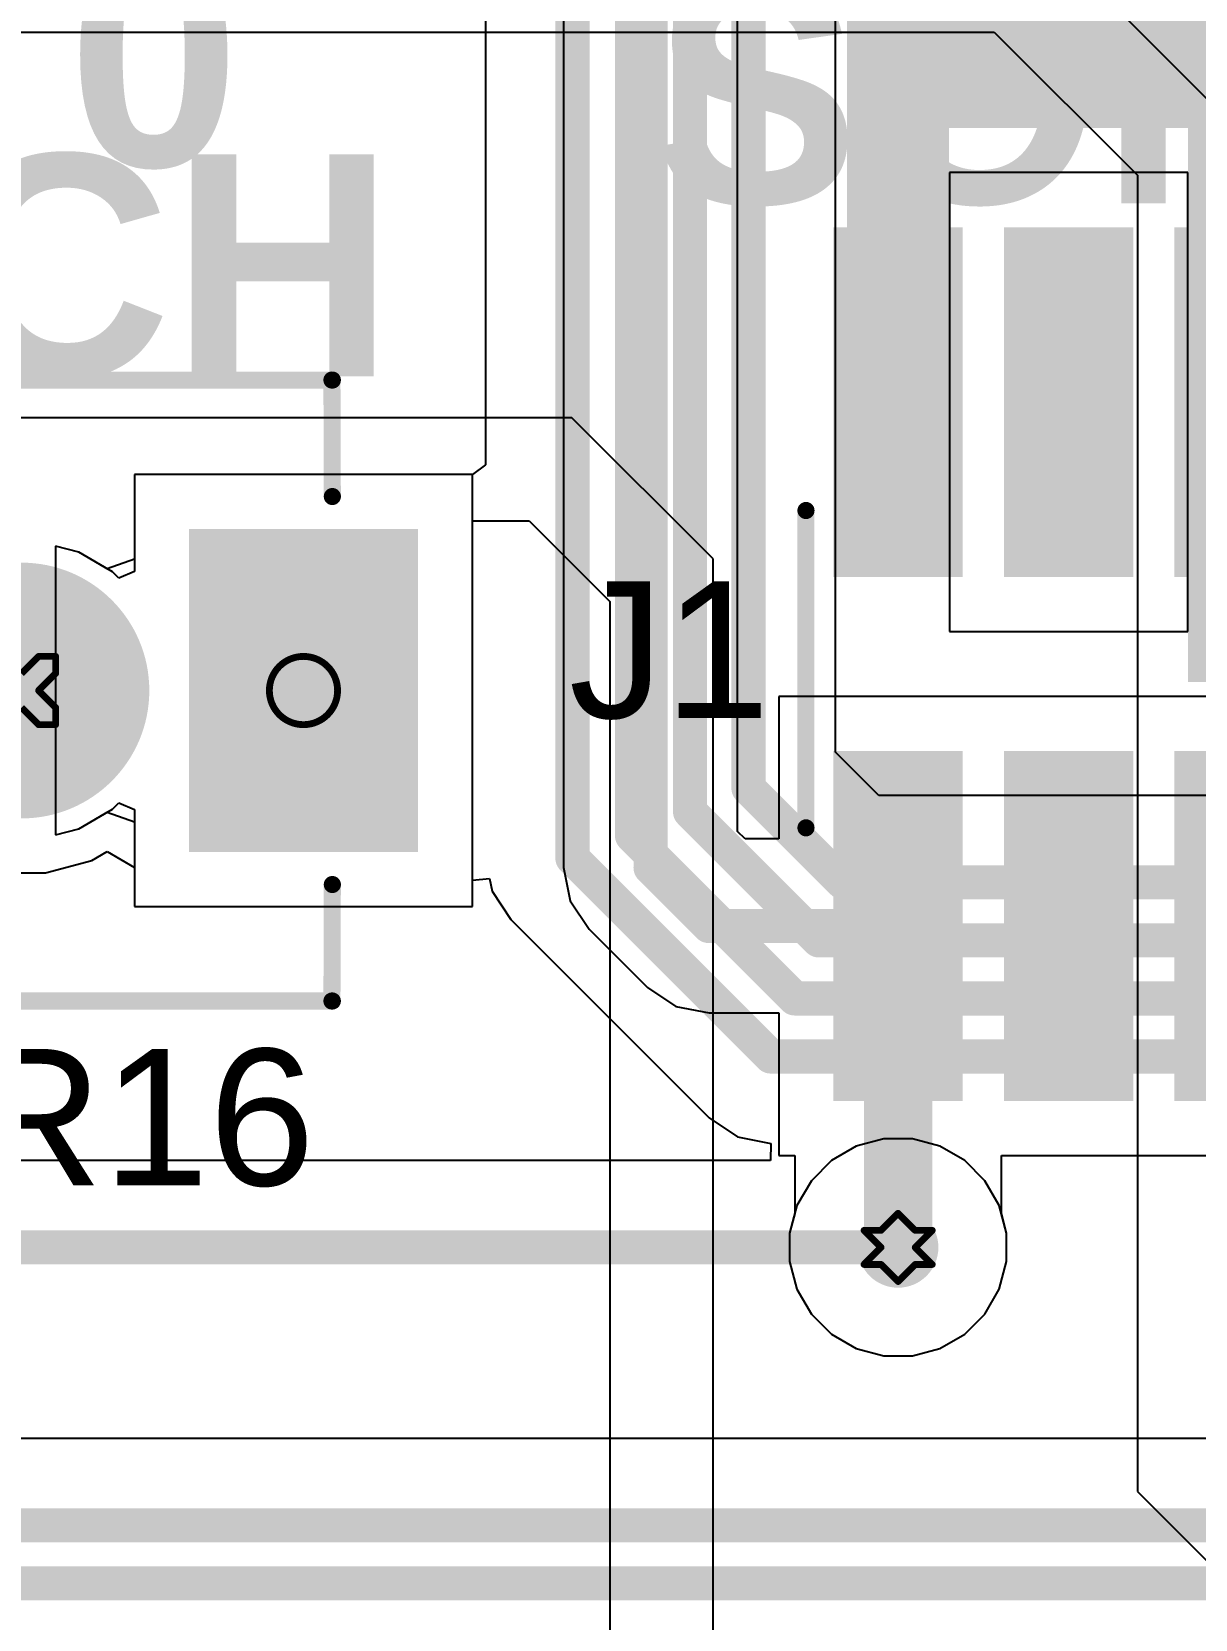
# Model space of a CAD drawing. Header units: inches. Extents: x -3 to 5437, y -3 to 5435.
# Drawn here: x 104.14 to 112.8, y 86.43 to 98.25 of the extents above; entities that cross this region are included whole.
import ezdxf

# ---------------------------------------------------------------- set-up
doc = ezdxf.new("R2010")
doc.units = ezdxf.units.IN
for name, color, linetype in [('Bottom Layer', 5, 'Continuous'), ('Bottom Solder', 6, 'Continuous'), ('Drill Drawing', 1, 'Continuous'), ('GND', 16, 'Continuous'), ('Multi-Layer', 9, 'Continuous'), ('Pad Holes', 156, 'Continuous'), ('PWR', 76, 'Continuous'), ('Top Layer', 1, 'Continuous'), ('Top Overlay', 2, 'Continuous'), ('Top Paste', 8, 'Continuous'), ('Top Solder', 216, 'Continuous'), ('Via Holes', 16, 'Continuous')]:
    doc.layers.add(name, color=color, linetype=linetype)
doc.styles.add('Arial', font='', dxfattribs={"height": 0.2})
doc.styles.add('Arial_Bold', font='', dxfattribs={"height": 0.2})
doc.styles.get('Arial').set_extended_font_data('Arial')
doc.styles.get('Arial_Bold').set_extended_font_data('Arial', bold=True)

# ---------------------------------------------------------------- blocks, each defined once
blk = doc.blocks.new('SS_12D02_G040_132')
at = {"layer": 'Bottom Layer'}
blk.add_hatch(color=5, dxfattribs=at).paths.add_polyline_path([(3.35, 1.1), (4.85, 1.1), (4.85, -1.1), (3.35, -1.1)])
h = blk.add_hatch(color=5, dxfattribs=at)
edge = h.paths.add_edge_path()
edge.add_arc((2, 0), 0.85, 0, 360)
at = {"layer": 'Bottom Solder'}
blk.add_hatch(color=6, dxfattribs=at).paths.add_polyline_path([(3.248, 1.202), (4.952, 1.202), (4.952, -1.202), (3.248, -1.202)])
h = blk.add_hatch(color=6, dxfattribs=at)
edge = h.paths.add_edge_path()
edge.add_arc((2, 0), 0.952, 0, 360)
at = {"layer": 'GND'}
blk.add_hatch(color=16, dxfattribs=at).paths.add_polyline_path([(3.35, 1.1), (4.85, 1.1), (4.85, -1.1), (3.35, -1.1)])
h = blk.add_hatch(color=16, dxfattribs=at)
edge = h.paths.add_edge_path()
edge.add_arc((2, 0), 0.85, 0, 360)
at = {"layer": 'Multi-Layer'}
blk.add_hatch(color=9, dxfattribs=at).paths.add_polyline_path([(3.35, 1.1), (4.85, 1.1), (4.85, -1.1), (3.35, -1.1)])
h = blk.add_hatch(color=9, dxfattribs=at)
edge = h.paths.add_edge_path()
edge.add_arc((2, 0), 0.85, 0, 360)
at = {"layer": 'Pad Holes'}
blk.add_hatch(color=7, dxfattribs=at).paths.add_polyline_path([(3.75, -0.75), (3.75, 0.75), (4.45, 0.75), (4.45, -0.75)])
h = blk.add_hatch(color=7, dxfattribs=at)
edge = h.paths.add_edge_path()
edge.add_arc((2, 0), 0.5, 0, 360)
at = {"layer": 'PWR'}
blk.add_hatch(color=76, dxfattribs=at).paths.add_polyline_path([(3.35, 1.1), (4.85, 1.1), (4.85, -1.1), (3.35, -1.1)])
h = blk.add_hatch(color=76, dxfattribs=at)
edge = h.paths.add_edge_path()
edge.add_arc((2, 0), 0.85, 0, 360)
at = {"layer": 'Top Layer'}
blk.add_hatch(color=1, dxfattribs=at).paths.add_polyline_path([(3.35, 1.1), (4.85, 1.1), (4.85, -1.1), (3.35, -1.1)])
h = blk.add_hatch(color=1, dxfattribs=at)
edge = h.paths.add_edge_path()
edge.add_arc((2, 0), 0.85, 0, 360)
at = {"layer": 'Top Solder'}
blk.add_hatch(color=216, dxfattribs=at).paths.add_polyline_path([(3.248, 1.202), (4.952, 1.202), (4.952, -1.202), (3.248, -1.202)])
h = blk.add_hatch(color=216, dxfattribs=at)
edge = h.paths.add_edge_path()
edge.add_arc((2, 0), 0.952, 0, 360)
at = {"layer": 'Top Overlay'}
for points in [[(-4.315, 2.311, 0.127, 0.127, 0), (4.315, 2.311, 0.127, 0.127, 0)], [(4.312, 2.311, 0.127, 0.127, 0), (4.315, 1.444, 0.127, 0.127, 0)], [(4.312, -2.311, 0.127, 0.127, 0), (4.315, -1.444, 0.127, 0.127, 0)], [(-4.315, -2.311, 0.127, 0.127, 0), (4.315, -2.311, 0.127, 0.127, 0)]]:
    blk.add_lwpolyline(points, format="xyseb", dxfattribs=at)
for points in [[(4.28, 2.311, 0.0635, 0.0635, 1), (4.344, 2.311, 0.0635, 0.0635, 1)], [(4.283, 2.311, 0.0635, 0.0635, 1), (4.347, 2.311, 0.0635, 0.0635, 1)], [(4.283, 1.444, 0.0635, 0.0635, 1), (4.347, 1.444, 0.0635, 0.0635, 1)], [(4.283, -1.444, 0.0635, 0.0635, 1), (4.347, -1.444, 0.0635, 0.0635, 1)], [(4.28, -2.311, 0.0635, 0.0635, 1), (4.344, -2.311, 0.0635, 0.0635, 1)], [(4.283, -2.311, 0.0635, 0.0635, 1), (4.347, -2.311, 0.0635, 0.0635, 1)]]:
    blk.add_lwpolyline(points, format="xyseb", close=True, dxfattribs=at)
blk = doc.blocks.new('20021121_00010C4LF__232')
at = {"layer": 'Top Layer'}
for points in [[(-2.92, 3.15), (-2.16, 3.15), (-2.16, 0.75), (-2.92, 0.75)], [(-1.65, 3.15), (-0.89, 3.15), (-0.89, 0.75), (-1.65, 0.75)], [(-0.38, 3.15), (0.38, 3.15), (0.38, 0.75), (-0.38, 0.75)], [(0.89, 3.15), (1.65, 3.15), (1.65, 0.75), (0.89, 0.75)], [(2.16, 3.15), (2.92, 3.15), (2.92, 0.75), (2.16, 0.75)], [(-2.92, -0.75), (-2.16, -0.75), (-2.16, -3.15), (-2.92, -3.15)], [(-1.65, -0.75), (-0.89, -0.75), (-0.89, -3.15), (-1.65, -3.15)], [(-0.38, -0.75), (0.38, -0.75), (0.38, -3.15), (-0.38, -3.15)], [(0.89, -0.75), (1.65, -0.75), (1.65, -3.15), (0.89, -3.15)], [(2.16, -0.75), (2.92, -0.75), (2.92, -3.15), (2.16, -3.15)]]:
    blk.add_hatch(color=1, dxfattribs=at).paths.add_polyline_path(points)
at = {"layer": 'Top Paste'}
for points in [[(-2.92, 3.15), (-2.16, 3.15), (-2.16, 0.75), (-2.92, 0.75)], [(-1.65, 3.15), (-0.89, 3.15), (-0.89, 0.75), (-1.65, 0.75)], [(-0.38, 3.15), (0.38, 3.15), (0.38, 0.75), (-0.38, 0.75)], [(0.89, 3.15), (1.65, 3.15), (1.65, 0.75), (0.89, 0.75)], [(2.16, 3.15), (2.92, 3.15), (2.92, 0.75), (2.16, 0.75)], [(-2.92, -0.75), (-2.16, -0.75), (-2.16, -3.15), (-2.92, -3.15)], [(-1.65, -0.75), (-0.89, -0.75), (-0.89, -3.15), (-1.65, -3.15)], [(-0.38, -0.75), (0.38, -0.75), (0.38, -3.15), (-0.38, -3.15)], [(0.89, -0.75), (1.65, -0.75), (1.65, -3.15), (0.89, -3.15)], [(2.16, -0.75), (2.92, -0.75), (2.92, -3.15), (2.16, -3.15)]]:
    blk.add_hatch(color=8, dxfattribs=at).paths.add_polyline_path(points)
at = {"layer": 'Top Solder'}
for points in [[(-3.022, 3.252), (-2.058, 3.252), (-2.058, 0.648), (-3.022, 0.648)], [(-1.752, 3.252), (-0.788, 3.252), (-0.788, 0.648), (-1.752, 0.648)], [(-0.482, 3.252), (0.482, 3.252), (0.482, 0.648), (-0.482, 0.648)], [(0.788, 3.252), (1.752, 3.252), (1.752, 0.648), (0.788, 0.648)], [(2.058, 3.252), (3.022, 3.252), (3.022, 0.648), (2.058, 0.648)], [(-3.022, -0.648), (-2.058, -0.648), (-2.058, -3.252), (-3.022, -3.252)], [(-1.752, -0.648), (-0.788, -0.648), (-0.788, -3.252), (-1.752, -3.252)], [(-0.482, -0.648), (0.482, -0.648), (0.482, -3.252), (-0.482, -3.252)], [(0.788, -0.648), (1.752, -0.648), (1.752, -3.252), (0.788, -3.252)], [(2.058, -0.648), (3.022, -0.648), (3.022, -3.252), (2.058, -3.252)]]:
    blk.add_hatch(color=216, dxfattribs=at).paths.add_polyline_path(points)
at = {"layer": 'Top Overlay'}
for points in [[(-3.226, 1.219, 0.127, 0.127, 0), (-3.226, -1.143, 0.127, 0.127, 0)], [(3.226, 1.219, 0.127, 0.127, 0), (3.226, -1.143, 0.127, 0.127, 0)]]:
    blk.add_lwpolyline(points, format="xyseb", dxfattribs=at)
for points in [[(-3.258, 1.219, 0.0635, 0.0635, 1), (-3.194, 1.219, 0.0635, 0.0635, 1)], [(3.194, 1.219, 0.0635, 0.0635, 1), (3.258, 1.219, 0.0635, 0.0635, 1)], [(-3.258, -1.143, 0.0635, 0.0635, 1), (-3.194, -1.143, 0.0635, 0.0635, 1)], [(3.194, -1.143, 0.0635, 0.0635, 1), (3.258, -1.143, 0.0635, 0.0635, 1)], [(-3.175, -1.956, 0.254, 0.254, 1), (-3.429, -1.956, 0.254, 0.254, 1)], [(-3.493, -1.956, 0.127, 0.127, 1), (-3.365, -1.956, 0.127, 0.127, 1)], [(-3.239, -1.956, 0.127, 0.127, 1), (-3.111, -1.956, 0.127, 0.127, 1)]]:
    blk.add_lwpolyline(points, format="xyseb", close=True, dxfattribs=at)

msp = doc.modelspace()

# ---------------------------------------------------------------- hatches: boundary and pattern name
at = {"layer": 'Bottom Layer'}
h = msp.add_hatch(color=5, dxfattribs=at)
edge = h.paths.add_edge_path()
edge.add_arc((110.588, 89.201), 0.3, 0, 360)
at = {"layer": 'Bottom Solder'}
h = msp.add_hatch(color=6, dxfattribs=at)
edge = h.paths.add_edge_path()
edge.add_arc((110.588, 89.201), 0.15, 0, 360)
at = {"layer": 'GND'}
h = msp.add_hatch(color=16, dxfattribs=at)
edge = h.paths.add_edge_path()
edge.add_arc((110.588, 89.201), 0.3, 0, 360)
at = {"layer": 'PWR'}
h = msp.add_hatch(color=76, dxfattribs=at)
edge = h.paths.add_edge_path()
edge.add_arc((110.588, 89.201), 0.3, 0, 360)
at = {"layer": 'Top Layer'}
for points in [[(114.778, 104.592), (112.748, 104.592), (112.748, 93.597), (114.778, 93.597)], [(110.208, 97.533), (113.966, 97.533), (113.966, 99.213), (110.208, 99.213)], [(110.968, 97.765), (110.208, 97.765), (110.208, 94.293), (110.968, 94.293)], [(112.748, 93.409), (117.994, 93.409), (117.994, 93.978), (112.748, 93.978)]]:
    msp.add_hatch(color=1, dxfattribs=at).paths.add_polyline_path(points)
h = msp.add_hatch(color=1, dxfattribs=at)
edge = h.paths.add_edge_path()
edge.add_arc((110.588, 89.201), 0.3, 0, 360)
at = {"layer": 'Top Solder'}
h = msp.add_hatch(color=216, dxfattribs=at)
edge = h.paths.add_edge_path()
edge.add_arc((110.588, 89.201), 0.15, 0, 360)
at = {"layer": 'Via Holes'}
h = msp.add_hatch(color=7, dxfattribs=at)
edge = h.paths.add_edge_path()
edge.add_arc((110.588, 89.201), 0.15, 0, 360)

# ---------------------------------------------------------------- linework, layer by layer
at = {"layer": 'Bottom Layer'}
for p, q in [((110.121, 92.888), (110.121, 102.858)), ((107.515, 100.82), (107.515, 95.027)), ((107.515, 95.027), (107.418, 94.954)), ((107.388, 94.954), (104.902, 94.954)), ((104.902, 94.954), (104.902, 94.231)), ((107.418, 94.954), (107.388, 94.954)), ((104.487, 94.375), (104.314, 94.421)), ((104.314, 94.421), (104.314, 93.346)), ((104.738, 94.229), (104.487, 94.375)), ((104.785, 94.182), (104.738, 94.229)), ((104.902, 94.231), (104.785, 94.182)), ((104.314, 93.346), (104.314, 92.271)), ((110.445, 92.565), (110.121, 92.888)), ((119.181, 92.565), (110.445, 92.565)), ((104.487, 92.317), (104.738, 92.462)), ((104.738, 92.462), (104.785, 92.509)), ((104.785, 92.509), (104.902, 92.461)), ((104.902, 92.461), (104.902, 91.738)), ((104.314, 92.271), (104.487, 92.317)), ((107.418, 91.935), (107.545, 91.948)), ((107.418, 91.738), (107.418, 91.935)), ((107.545, 91.948), (107.565, 91.852)), ((107.565, 91.852), (107.705, 91.642)), ((104.902, 91.738), (107.418, 91.738)), ((107.705, 91.642), (109.182, 90.165)), ((109.182, 90.165), (109.392, 90.024)), ((109.392, 90.024), (109.64, 89.975)), ((109.64, 89.975), (109.639, 89.848)), ((109.639, 89.848), (98.1, 89.848))]:
    msp.add_line(p, q, dxfattribs=at)
for points in [[(109.474, 92.62, 0.254, 0.254, 0), (109.474, 103.454, 0.254, 0.254, 0)], [(109.038, 92.445, 0.254, 0.254, 0), (109.038, 102.722, 0.254, 0.254, 0)], [(108.606, 92.266, 0.254, 0.254, 0), (108.606, 102.534, 0.254, 0.254, 0)], [(108.163, 92.099, 0.254, 0.254, 0), (108.163, 101.222, 0.254, 0.254, 0)], [(109.474, 92.62, 0.254, 0.254, 0), (110.176, 91.918, 0.254, 0.254, 0)], [(109.038, 92.445, 0.254, 0.254, 0), (109.998, 91.486, 0.254, 0.254, 0)], [(108.606, 92.266, 0.254, 0.254, 0), (109.819, 91.054, 0.254, 0.254, 0)], [(108.163, 92.099, 0.254, 0.254, 0), (109.64, 90.622, 0.254, 0.254, 0)], [(110.176, 91.918, 0.254, 0.254, 0), (118.78, 91.918, 0.254, 0.254, 0)], [(109.998, 91.486, 0.254, 0.254, 0), (137.94, 91.486, 0.254, 0.254, 0)], [(109.819, 91.054, 0.254, 0.254, 0), (137.761, 91.054, 0.254, 0.254, 0)], [(109.64, 90.622, 0.254, 0.254, 0), (137.582, 90.622, 0.254, 0.254, 0)], [(98.1, 89.201, 0.254, 0.254, 0), (110.588, 89.201, 0.254, 0.254, 0)]]:
    msp.add_lwpolyline(points, format="xyseb", dxfattribs=at)
for points in [[(109.41, 92.62, 0.127, 0.127, 1), (109.537, 92.62, 0.127, 0.127, 1)], [(109.41, 92.62, 0.127, 0.127, 1), (109.537, 92.62, 0.127, 0.127, 1)], [(108.975, 92.445, 0.127, 0.127, 1), (109.102, 92.445, 0.127, 0.127, 1)], [(108.975, 92.445, 0.127, 0.127, 1), (109.102, 92.445, 0.127, 0.127, 1)], [(108.543, 92.266, 0.127, 0.127, 1), (108.67, 92.266, 0.127, 0.127, 1)], [(108.543, 92.266, 0.127, 0.127, 1), (108.67, 92.266, 0.127, 0.127, 1)], [(108.099, 92.099, 0.127, 0.127, 1), (108.226, 92.099, 0.127, 0.127, 1)], [(108.099, 92.099, 0.127, 0.127, 1), (108.226, 92.099, 0.127, 0.127, 1)], [(110.113, 91.918, 0.127, 0.127, 1), (110.24, 91.918, 0.127, 0.127, 1)], [(110.113, 91.918, 0.127, 0.127, 1), (110.24, 91.918, 0.127, 0.127, 1)], [(109.934, 91.486, 0.127, 0.127, 1), (110.061, 91.486, 0.127, 0.127, 1)], [(109.934, 91.486, 0.127, 0.127, 1), (110.061, 91.486, 0.127, 0.127, 1)], [(109.755, 91.054, 0.127, 0.127, 1), (109.882, 91.054, 0.127, 0.127, 1)], [(109.755, 91.054, 0.127, 0.127, 1), (109.882, 91.054, 0.127, 0.127, 1)], [(109.576, 90.622, 0.127, 0.127, 1), (109.703, 90.622, 0.127, 0.127, 1)], [(109.576, 90.622, 0.127, 0.127, 1), (109.703, 90.622, 0.127, 0.127, 1)], [(110.525, 89.201, 0.127, 0.127, 1), (110.652, 89.201, 0.127, 0.127, 1)]]:
    msp.add_lwpolyline(points, format="xyseb", close=True, dxfattribs=at)
at = {"layer": 'Drill Drawing'}
for points in [[(104.06, 93.473, 0.0508, 0.0508, 0), (104.187, 93.6, 0.0508, 0.0508, 0)], [(104.187, 93.6, 0.0508, 0.0508, 0), (104.314, 93.6, 0.0508, 0.0508, 0)], [(104.314, 93.473, 0.0508, 0.0508, 0), (104.314, 93.6, 0.0508, 0.0508, 0)], [(104.187, 93.346, 0.0508, 0.0508, 0), (104.314, 93.473, 0.0508, 0.0508, 0)], [(104.187, 93.346, 0.0508, 0.0508, 0), (104.314, 93.219, 0.0508, 0.0508, 0)], [(104.06, 93.219, 0.0508, 0.0508, 0), (104.187, 93.092, 0.0508, 0.0508, 0)], [(104.314, 93.092, 0.0508, 0.0508, 0), (104.314, 93.219, 0.0508, 0.0508, 0)], [(104.187, 93.092, 0.0508, 0.0508, 0), (104.314, 93.092, 0.0508, 0.0508, 0)], [(110.461, 89.328, 0.0508, 0.0508, 0), (110.588, 89.455, 0.0508, 0.0508, 0)], [(110.588, 89.455, 0.0508, 0.0508, 0), (110.715, 89.328, 0.0508, 0.0508, 0)], [(110.334, 89.328, 0.0508, 0.0508, 0), (110.461, 89.201, 0.0508, 0.0508, 0)], [(110.334, 89.328, 0.0508, 0.0508, 0), (110.461, 89.328, 0.0508, 0.0508, 0)], [(110.715, 89.328, 0.0508, 0.0508, 0), (110.842, 89.328, 0.0508, 0.0508, 0)], [(110.715, 89.201, 0.0508, 0.0508, 0), (110.842, 89.328, 0.0508, 0.0508, 0)], [(110.334, 89.074, 0.0508, 0.0508, 0), (110.461, 89.201, 0.0508, 0.0508, 0)], [(110.715, 89.201, 0.0508, 0.0508, 0), (110.842, 89.074, 0.0508, 0.0508, 0)], [(110.334, 89.074, 0.0508, 0.0508, 0), (110.461, 89.074, 0.0508, 0.0508, 0)], [(110.461, 89.074, 0.0508, 0.0508, 0), (110.588, 88.947, 0.0508, 0.0508, 0)], [(110.588, 88.947, 0.0508, 0.0508, 0), (110.715, 89.074, 0.0508, 0.0508, 0)], [(110.715, 89.074, 0.0508, 0.0508, 0), (110.842, 89.074, 0.0508, 0.0508, 0)]]:
    msp.add_lwpolyline(points, format="xyseb", dxfattribs=at)
for points in [[(104.175, 93.6, 0.0254, 0.0254, 1), (104.2, 93.6, 0.0254, 0.0254, 1)], [(104.175, 93.6, 0.0254, 0.0254, 1), (104.2, 93.6, 0.0254, 0.0254, 1)], [(104.302, 93.6, 0.0254, 0.0254, 1), (104.327, 93.6, 0.0254, 0.0254, 1)], [(104.302, 93.6, 0.0254, 0.0254, 1), (104.327, 93.6, 0.0254, 0.0254, 1)], [(106.414, 93.346, 0.0508, 0.0508, 1), (105.906, 93.346, 0.0508, 0.0508, 1)], [(104.302, 93.473, 0.0254, 0.0254, 1), (104.327, 93.473, 0.0254, 0.0254, 1)], [(104.302, 93.473, 0.0254, 0.0254, 1), (104.327, 93.473, 0.0254, 0.0254, 1)], [(104.175, 93.346, 0.0254, 0.0254, 1), (104.2, 93.346, 0.0254, 0.0254, 1)], [(104.175, 93.346, 0.0254, 0.0254, 1), (104.2, 93.346, 0.0254, 0.0254, 1)], [(105.894, 93.346, 0.0254, 0.0254, 1), (105.919, 93.346, 0.0254, 0.0254, 1)], [(106.402, 93.346, 0.0254, 0.0254, 1), (106.427, 93.346, 0.0254, 0.0254, 1)], [(104.302, 93.219, 0.0254, 0.0254, 1), (104.327, 93.219, 0.0254, 0.0254, 1)], [(104.302, 93.219, 0.0254, 0.0254, 1), (104.327, 93.219, 0.0254, 0.0254, 1)], [(104.175, 93.092, 0.0254, 0.0254, 1), (104.2, 93.092, 0.0254, 0.0254, 1)], [(104.175, 93.092, 0.0254, 0.0254, 1), (104.2, 93.092, 0.0254, 0.0254, 1)], [(104.302, 93.092, 0.0254, 0.0254, 1), (104.327, 93.092, 0.0254, 0.0254, 1)], [(104.302, 93.092, 0.0254, 0.0254, 1), (104.327, 93.092, 0.0254, 0.0254, 1)], [(110.576, 89.455, 0.0254, 0.0254, 1), (110.601, 89.455, 0.0254, 0.0254, 1)], [(110.576, 89.455, 0.0254, 0.0254, 1), (110.601, 89.455, 0.0254, 0.0254, 1)], [(110.322, 89.328, 0.0254, 0.0254, 1), (110.347, 89.328, 0.0254, 0.0254, 1)], [(110.322, 89.328, 0.0254, 0.0254, 1), (110.347, 89.328, 0.0254, 0.0254, 1)], [(110.449, 89.328, 0.0254, 0.0254, 1), (110.474, 89.328, 0.0254, 0.0254, 1)], [(110.449, 89.328, 0.0254, 0.0254, 1), (110.474, 89.328, 0.0254, 0.0254, 1)], [(110.703, 89.328, 0.0254, 0.0254, 1), (110.728, 89.328, 0.0254, 0.0254, 1)], [(110.703, 89.328, 0.0254, 0.0254, 1), (110.728, 89.328, 0.0254, 0.0254, 1)], [(110.83, 89.328, 0.0254, 0.0254, 1), (110.855, 89.328, 0.0254, 0.0254, 1)], [(110.83, 89.328, 0.0254, 0.0254, 1), (110.855, 89.328, 0.0254, 0.0254, 1)], [(110.449, 89.201, 0.0254, 0.0254, 1), (110.474, 89.201, 0.0254, 0.0254, 1)], [(110.449, 89.201, 0.0254, 0.0254, 1), (110.474, 89.201, 0.0254, 0.0254, 1)], [(110.703, 89.201, 0.0254, 0.0254, 1), (110.728, 89.201, 0.0254, 0.0254, 1)], [(110.703, 89.201, 0.0254, 0.0254, 1), (110.728, 89.201, 0.0254, 0.0254, 1)], [(110.322, 89.074, 0.0254, 0.0254, 1), (110.347, 89.074, 0.0254, 0.0254, 1)], [(110.322, 89.074, 0.0254, 0.0254, 1), (110.347, 89.074, 0.0254, 0.0254, 1)], [(110.449, 89.074, 0.0254, 0.0254, 1), (110.474, 89.074, 0.0254, 0.0254, 1)], [(110.449, 89.074, 0.0254, 0.0254, 1), (110.474, 89.074, 0.0254, 0.0254, 1)], [(110.703, 89.074, 0.0254, 0.0254, 1), (110.728, 89.074, 0.0254, 0.0254, 1)], [(110.703, 89.074, 0.0254, 0.0254, 1), (110.728, 89.074, 0.0254, 0.0254, 1)], [(110.83, 89.074, 0.0254, 0.0254, 1), (110.855, 89.074, 0.0254, 0.0254, 1)], [(110.83, 89.074, 0.0254, 0.0254, 1), (110.855, 89.074, 0.0254, 0.0254, 1)], [(110.576, 88.947, 0.0254, 0.0254, 1), (110.601, 88.947, 0.0254, 0.0254, 1)], [(110.576, 88.947, 0.0254, 0.0254, 1), (110.601, 88.947, 0.0254, 0.0254, 1)]]:
    msp.add_lwpolyline(points, format="xyseb", close=True, dxfattribs=at)
at = {"layer": 'GND'}
for p, q in [((107.418, 94.954), (104.902, 94.954)), ((104.902, 94.954), (104.902, 94.324)), ((107.418, 91.738), (107.418, 94.954)), ((104.487, 94.375), (104.314, 94.421)), ((104.314, 94.421), (104.314, 93.346)), ((104.699, 94.252), (104.487, 94.375)), ((104.902, 94.324), (104.699, 94.252)), ((104.314, 93.346), (104.314, 92.271)), ((104.487, 92.317), (104.699, 92.44)), ((104.699, 92.44), (104.902, 92.368)), ((104.314, 92.271), (104.487, 92.317)), ((104.902, 92.368), (104.902, 91.738)), ((104.902, 91.738), (107.418, 91.738)), ((110.276, 89.954), (110.092, 89.847)), ((110.482, 90.009), (110.276, 89.954)), ((110.695, 90.009), (110.482, 90.009)), ((110.9, 89.954), (110.695, 90.009)), ((111.084, 89.847), (110.9, 89.954)), ((110.092, 89.847), (109.942, 89.697)), ((111.235, 89.697), (111.084, 89.847)), ((109.942, 89.697), (109.835, 89.513)), ((111.341, 89.513), (111.235, 89.697)), ((109.835, 89.513), (109.78, 89.307)), ((111.396, 89.307), (111.341, 89.513)), ((109.78, 89.307), (109.78, 89.095)), ((111.396, 89.095), (111.396, 89.307)), ((109.78, 89.095), (109.835, 88.889)), ((111.341, 88.889), (111.396, 89.095)), ((109.835, 88.889), (109.942, 88.705)), ((111.235, 88.705), (111.341, 88.889)), ((109.942, 88.705), (110.092, 88.554)), ((111.084, 88.554), (111.235, 88.705)), ((110.092, 88.554), (110.276, 88.448)), ((110.9, 88.448), (111.084, 88.554)), ((110.276, 88.448), (110.482, 88.393)), ((110.482, 88.393), (110.695, 88.393)), ((110.695, 88.393), (110.9, 88.448))]:
    msp.add_line(p, q, dxfattribs=at)
at = {"layer": 'PWR'}
for p, q in [((112.913, 97.725), (111.848, 98.791)), ((97.076, 98.247), (111.304, 98.247)), ((111.304, 98.247), (112.37, 97.182)), ((112.37, 97.182), (112.37, 87.385)), ((108.159, 95.377), (93.667, 95.377)), ((109.21, 94.326), (108.159, 95.377)), ((107.418, 91.738), (107.418, 94.608)), ((107.418, 94.608), (107.841, 94.608)), ((107.841, 94.608), (108.442, 94.008)), ((109.21, 85.338), (109.21, 94.326)), ((108.442, 94.008), (108.442, 85.338)), ((104.239, 91.988), (104.585, 92.08)), ((104.585, 92.08), (104.699, 92.147)), ((104.699, 92.147), (104.902, 92.029)), ((103.882, 91.988), (104.239, 91.988)), ((104.902, 92.029), (104.902, 91.738)), ((104.902, 91.738), (107.418, 91.738)), ((110.276, 89.954), (110.092, 89.847)), ((110.482, 90.009), (110.276, 89.954)), ((110.695, 90.009), (110.482, 90.009)), ((110.9, 89.954), (110.695, 90.009)), ((111.084, 89.847), (110.9, 89.954)), ((110.092, 89.847), (109.942, 89.697)), ((111.235, 89.697), (111.084, 89.847)), ((109.942, 89.697), (109.835, 89.513)), ((111.341, 89.513), (111.235, 89.697)), ((109.835, 89.513), (109.78, 89.307)), ((111.396, 89.307), (111.341, 89.513)), ((109.78, 89.307), (109.78, 89.095)), ((111.396, 89.095), (111.396, 89.307)), ((109.78, 89.095), (109.835, 88.889)), ((111.341, 88.889), (111.396, 89.095)), ((109.835, 88.889), (109.942, 88.705)), ((111.235, 88.705), (111.341, 88.889)), ((109.942, 88.705), (110.092, 88.554)), ((111.084, 88.554), (111.235, 88.705)), ((110.092, 88.554), (110.276, 88.448)), ((110.9, 88.448), (111.084, 88.554)), ((110.276, 88.448), (110.482, 88.393)), ((110.482, 88.393), (110.695, 88.393)), ((110.695, 88.393), (110.9, 88.448)), ((112.37, 87.385), (113.283, 86.471))]:
    msp.add_line(p, q, dxfattribs=at)
at = {"layer": 'Top Layer'}
for p, q in [((108.097, 99.752), (108.097, 92.028)), ((109.392, 92.296), (109.392, 99.483)), ((112.746, 97.201), (110.97, 97.201)), ((110.97, 97.201), (110.97, 93.785)), ((112.746, 93.785), (112.746, 97.201)), ((107.418, 94.954), (104.902, 94.954)), ((104.902, 94.954), (104.902, 94.231)), ((107.418, 91.738), (107.418, 94.954)), ((104.487, 94.375), (104.314, 94.421)), ((104.314, 94.421), (104.314, 93.346)), ((104.738, 94.229), (104.487, 94.375)), ((104.785, 94.182), (104.738, 94.229)), ((104.902, 94.231), (104.785, 94.182)), ((110.97, 93.785), (112.746, 93.785)), ((104.314, 93.346), (104.314, 92.271)), ((116.556, 93.301), (109.7, 93.301)), ((109.7, 93.301), (109.7, 92.241)), ((104.487, 92.317), (104.738, 92.462)), ((104.738, 92.462), (104.785, 92.509)), ((104.785, 92.509), (104.902, 92.461)), ((104.902, 92.461), (104.902, 91.738)), ((104.314, 92.271), (104.487, 92.317)), ((109.448, 92.241), (109.392, 92.296)), ((109.7, 92.241), (109.448, 92.241)), ((108.097, 92.028), (108.147, 91.78)), ((104.902, 91.738), (107.418, 91.738)), ((108.147, 91.78), (108.287, 91.57)), ((108.287, 91.57), (108.722, 91.135)), ((108.722, 91.135), (108.932, 90.995)), ((108.932, 90.995), (109.18, 90.946)), ((109.18, 90.946), (109.7, 90.946)), ((109.7, 90.946), (109.7, 89.885)), ((109.7, 89.885), (109.82, 89.885)), ((109.82, 89.885), (109.82, 89.454)), ((111.357, 89.454), (111.357, 89.885)), ((111.357, 89.885), (113.751, 89.885)), ((109.82, 89.454), (109.78, 89.307)), ((111.396, 89.307), (111.357, 89.454)), ((109.78, 89.307), (109.78, 89.095)), ((111.396, 89.095), (111.396, 89.307)), ((109.78, 89.095), (109.835, 88.889)), ((111.341, 88.889), (111.396, 89.095)), ((109.835, 88.889), (109.942, 88.705)), ((111.235, 88.705), (111.341, 88.889)), ((109.942, 88.705), (110.092, 88.554)), ((111.084, 88.554), (111.235, 88.705)), ((110.092, 88.554), (110.276, 88.448)), ((110.9, 88.448), (111.084, 88.554)), ((110.276, 88.448), (110.482, 88.393)), ((110.482, 88.393), (110.695, 88.393)), ((110.695, 88.393), (110.9, 88.448)), ((118.341, 87.779), (103.58, 87.779))]:
    msp.add_line(p, q, dxfattribs=at)
for points in [[(108.745, 92.028, 0.254, 0.254, 0), (108.745, 99.752, 0.254, 0.254, 0)], [(108.745, 92.028, 0.254, 0.254, 0), (109.18, 91.593, 0.254, 0.254, 0)], [(110.588, 89.201, 0.508, 0.508, 0), (110.588, 91.593, 0.508, 0.508, 0)], [(109.18, 91.593, 0.254, 0.254, 0), (110.588, 91.593, 0.254, 0.254, 0)], [(94.51, 87.132, 0.254, 0.254, 0), (123.143, 87.132, 0.254, 0.254, 0)], [(94.331, 86.7, 0.254, 0.254, 0), (122.928, 86.7, 0.254, 0.254, 0)]]:
    msp.add_lwpolyline(points, format="xyseb", dxfattribs=at)
for points in [[(108.681, 92.028, 0.127, 0.127, 1), (108.808, 92.028, 0.127, 0.127, 1)], [(108.681, 92.028, 0.127, 0.127, 1), (108.808, 92.028, 0.127, 0.127, 1)], [(110.461, 91.593, 0.254, 0.254, 1), (110.715, 91.593, 0.254, 0.254, 1)], [(109.116, 91.593, 0.127, 0.127, 1), (109.243, 91.593, 0.127, 0.127, 1)], [(109.116, 91.593, 0.127, 0.127, 1), (109.243, 91.593, 0.127, 0.127, 1)], [(110.525, 91.593, 0.127, 0.127, 1), (110.652, 91.593, 0.127, 0.127, 1)], [(110.461, 89.201, 0.254, 0.254, 1), (110.715, 89.201, 0.254, 0.254, 1)]]:
    msp.add_lwpolyline(points, format="xyseb", close=True, dxfattribs=at)

# ---------------------------------------------------------------- block references
at = {"rotation": 180}
msp.add_blockref('20021121_00010C4LF__232', (113.128, 93.543), dxfattribs=at)
msp.add_blockref('SS_12D02_G040_132', (102.06, 93.346))

# ---------------------------------------------------------------- texts
at = {"layer": 'Top Overlay', "style": 'Arial_Bold'}
for s, p in [('BOOT0', (97.744, 97.247)), ('SOFTWARE', (108.763, 96.972)), ('SWITCH', (97.744, 95.685))]:
    msp.add_text(s, height=1.651, rotation=360, dxfattribs=at).set_placement(p)
at = {"layer": 'Top Overlay', "style": 'Arial'}
for s, p in [('J1', (108.136, 93.142)), ('R16', (103.641, 89.662))]:
    msp.add_text(s, height=1.016, dxfattribs=at).set_placement(p)

doc.saveas('drawing.dxf')
